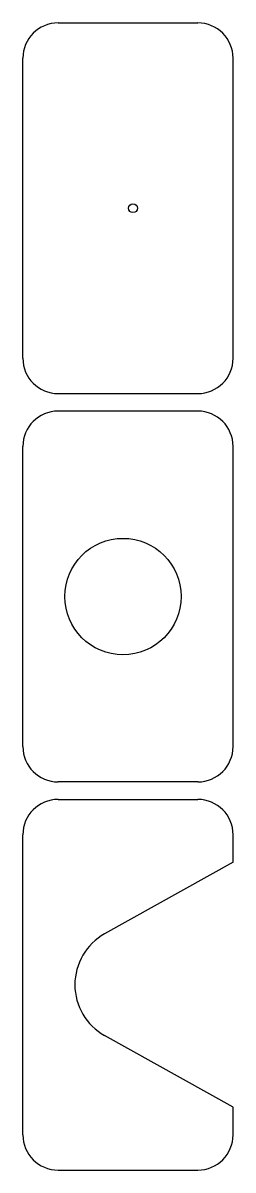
# Model space of a CAD drawing. Extents: x 0.6 to 3, y -0.2 to 12.6.
import ezdxf

# ---------------------------------------------------------------- set-up
doc = ezdxf.new("R2010")
doc.units = 0
doc.header["$LTSCALE"] = 0.5
doc.header["$MEASUREMENT"] = 0
doc.layers.add('VISIBLE', color=7, linetype='CONTINUOUS')

msp = doc.modelspace()

# ---------------------------------------------------------------- linework, layer by layer
at = {"layer": 'VISIBLE'}
for p, q in [((1.034, 12.638), (2.596, 12.638)), ((0.641, 8.892), (0.641, 12.244)), ((2.99, 8.892), (2.99, 12.244)), ((1.034, 8.498), (2.596, 8.498)), ((2.596, 8.301), (1.034, 8.301)), ((0.641, 4.555), (0.641, 7.908)), ((2.99, 4.555), (2.99, 7.908)), ((2.596, 4.162), (1.034, 4.162)), ((1.034, 3.965), (2.596, 3.965)), ((0.641, 0.219), (0.641, 3.571)), ((2.99, 3.264), (2.99, 3.571)), ((2.99, 3.264), (1.554, 2.462)), ((2.99, 0.526), (1.554, 1.327)), ((2.99, 0.219), (2.99, 0.526)), ((1.034, -0.175), (2.596, -0.175))]:
    msp.add_line(p, q, dxfattribs=at)
for centre, radius in [((1.871, 10.568), 0.0492), ((1.759, 6.231), 0.65)]:
    msp.add_circle(centre, radius, dxfattribs=at)
for centre, radius, start, end in [((1.034, 12.244), 0.394, 90, 180), ((2.596, 12.244), 0.394, 0, 90), ((1.034, 8.892), 0.394, 180, 270), ((2.596, 8.892), 0.394, 270, 0), ((1.034, 7.908), 0.394, 90, 180), ((2.596, 7.908), 0.394, 0, 90), ((1.034, 4.555), 0.394, 180, 270), ((2.596, 4.555), 0.394, 270, 0), ((1.034, 3.571), 0.394, 90, 180), ((2.596, 3.571), 0.394, 0, 90), ((1.871, 1.895), 0.65, 119.1835, 240.8165), ((1.034, 0.219), 0.394, 180, 270), ((2.596, 0.219), 0.394, 270, 0)]:
    msp.add_arc(centre, radius, start, end, dxfattribs=at)

doc.saveas('drawing.dxf')
